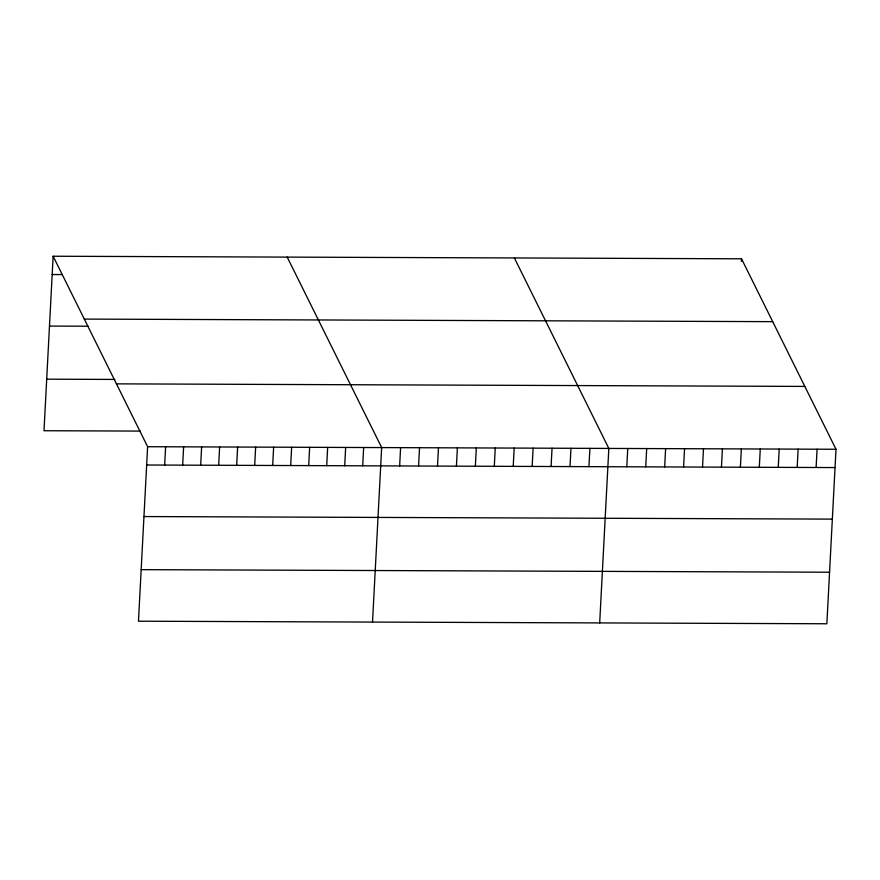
<?xml version="1.0" encoding="UTF-8"?>
<svg xmlns="http://www.w3.org/2000/svg" width="880" height="880" viewBox="0 0 880 880"><rect width="100%" height="100%" fill="white"/><g stroke="black" fill="none" stroke-linecap="round" stroke-linejoin="round"><path stroke-width="1.32" d="M53.141 256.234L147.62 446.71L138.468 621.203L826.859 623.766L836 449.273L741.532 258.797L53.141 256.234L44 430.727L140.448 431.09M164.659 465.069L165.616 446.776M182.666 465.135L183.623 446.842M200.673 465.212L201.63 446.908M218.669 465.278L219.626 446.974M236.676 465.344L237.633 447.051M254.683 465.41L255.64 447.117M272.679 465.476L273.647 447.183M290.686 465.542L291.643 447.249M308.693 465.608L309.65 447.315M326.7 465.674L327.657 447.381M344.696 465.74L345.664 447.447M362.703 465.806L363.66 447.513M372.526 622.072L381.667 447.579L287.199 257.103M399.641 465.949L400.598 447.656M418.572 466.015L419.529 447.722M437.503 466.092L438.46 447.788M456.434 466.158L457.391 447.865M475.365 466.224L476.322 447.931M494.296 466.301L495.253 448.008M513.227 466.367L514.184 448.074M532.147 466.444L533.115 448.14M551.078 466.51L552.046 448.217M570.009 466.576L570.977 448.283M588.94 466.653L589.908 448.36M599.687 622.919L608.828 448.426L514.36 257.95M626.802 466.796L627.759 448.492M645.733 466.862L646.69 448.569M664.664 466.939L665.621 448.635M683.595 467.005L684.552 448.712M702.526 467.071L703.483 448.778M721.457 467.148L722.414 448.844M741.389 261.404L741.532 258.797M740.388 467.214L741.345 448.921M759.319 467.291L760.276 448.987M778.25 467.357L779.207 449.064M797.181 467.423L798.138 449.13M816.112 467.5L817.069 449.196M52.184 274.527L62.469 274.571M84.315 319.088L772.706 321.651M49.489 326.073L88.066 326.216M46.706 379.181L114.862 379.434M116.435 383.856L804.826 386.419M147.62 446.71L836 449.273M146.652 465.003L835.043 467.566M143.957 516.549L832.337 519.112M141.174 569.657L829.554 572.22"/></g></svg>
